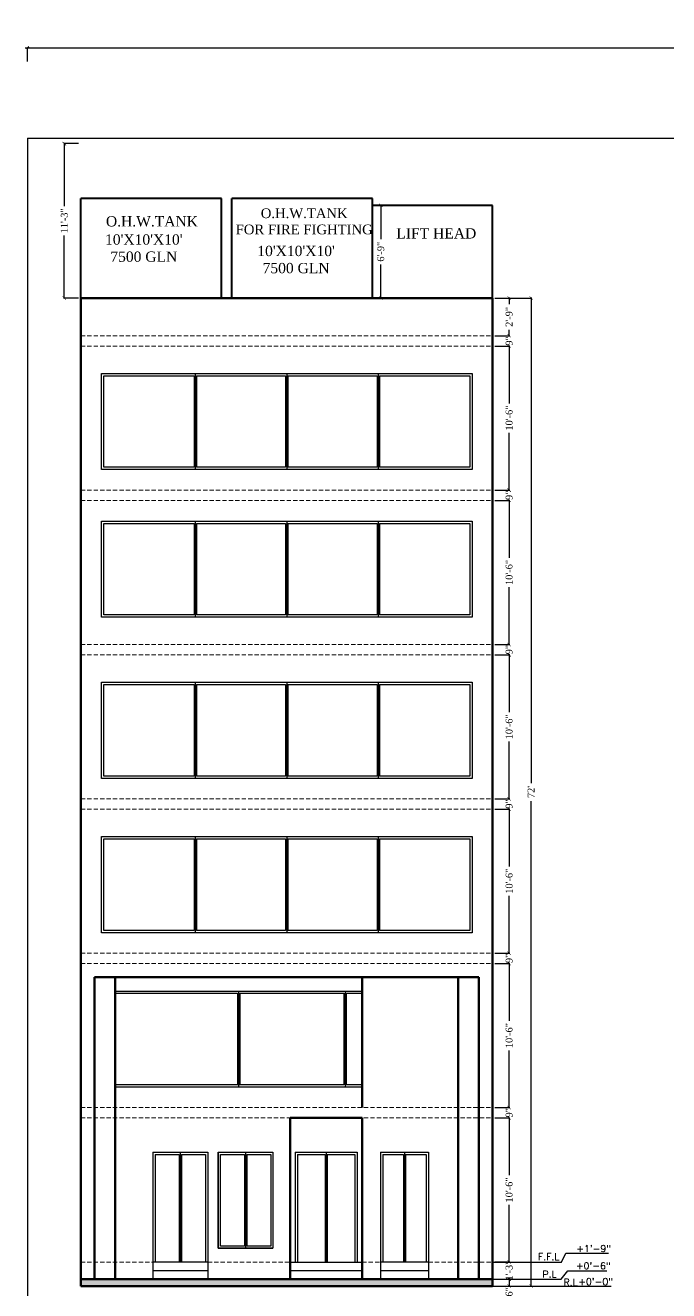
# Model space of a CAD drawing. Header units: inches. Extents: x 137014 to 144844, y -150241 to -148176.
# Drawn here: x 139128 to 139690, y -149378 to -148271 of the extents above; entities that cross this region are included whole.
import ezdxf

# ---------------------------------------------------------------- set-up
doc = ezdxf.new("R2010")
doc.units = ezdxf.units.IN
doc.header["$LTSCALE"] = 15
doc.header["$MEASUREMENT"] = 0
doc.header["$PDMODE"] = 2
doc.linetypes.add('HIDDEN', pattern=[0.375, 0.25, -0.125])
doc.layers.get('0').update_dxf_attribs({"linetype": 'CONTINUOUS'})
doc.layers.get('Defpoints').update_dxf_attribs({"linetype": 'CONTINUOUS'})
for name, color, linetype in [('DIM2', 8, 'CONTINUOUS'), ('dimenion', 8, 'CONTINUOUS'), ('DM', 8, 'CONTINUOUS'), ('door', 74, 'CONTINUOUS'), ('HACH', 8, 'CONTINUOUS'), ('HATCH', 252, 'CONTINUOUS'), ('TEXT', 2, 'CONTINUOUS'), ('window 1', 161, 'CONTINUOUS')]:
    doc.layers.add(name, color=color, linetype=linetype)
for name, color, linetype, lineweight in [('DOTTED', 255, 'HIDDEN', 5), ('WALL', 1, 'CONTINUOUS', 30), ('WALL THIN 2', 211, 'CONTINUOUS', 40), ('WALLS', 1, 'CONTINUOUS', 50)]:
    doc.layers.add(name, color=color, linetype=linetype, lineweight=lineweight)
doc.styles.add('arial', font='times.ttf')
doc.styles.add('ROMANS', font='romans.shx')
doc.styles.add('times', font='times.ttf', dxfattribs={"height": 6})
doc.dimstyles.new('AHSAN', dxfattribs={"dimtxt": 8, "dimasz": 2, "dimexe": 0, "dimexo": 0, "dimgap": 0, "dimtad": 0, "dimdec": 4, "dimzin": 0, "dimdsep": 46, "dimlunit": 4, "dimtxsty": 'ROMANS', "dimblk1": 'OBLIQUE', "dimblk2": 'OBLIQUE', "dimsah": 1, "dimcen": 0, "dimdle": 2, "dimclrd": 256, "dimclre": 256, "dimclrt": 5, "dimadec": 0, "dimazin": 0, "dimtfac": 1, "dimtdec": 4, "dimtofl": 0, "dimtmove": 1, "dimatfit": 3, "dimldrblk": 'OBLIQUE', "dimfxl": 12, "dimfxlon": 1, "dimtolj": 1, "dimtzin": 0, "dimarcsym": 0})
doc.dimstyles.new('NAUMAN', dxfattribs={"dimtxt": 7, "dimasz": 3, "dimexe": 0.5, "dimexo": 2, "dimgap": 3, "dimtad": 0, "dimdec": 1, "dimzin": 0, "dimdsep": 46, "dimlunit": 4, "dimtxsty": 'times', "dimblk1": 'ARCHTICK', "dimblk2": 'ARCHTICK', "dimsah": 1, "dimcen": 0, "dimdle": 0.5, "dimclrd": 256, "dimclre": 256, "dimclrt": 2, "dimadec": 0, "dimazin": 0, "dimtfac": 1, "dimtdec": 1, "dimtix": 1, "dimtofl": 0, "dimtmove": 1, "dimatfit": 3, "dimldrblk": 'ARCHTICK', "dimfxl": 4, "dimtolj": 1, "dimtzin": 0, "dimarcsym": 0})

# ---------------------------------------------------------------- blocks, each defined once
blk = doc.blocks.new('_ARCHTICK')
at = {"color": 0, "linetype": 'ByBlock', "const_width": 0.15}
blk.add_lwpolyline([(-0.5, -0.5), (0.5, 0.5)], dxfattribs=at)
blk = doc.blocks.new('*D1224')
at = {"layer": 'Defpoints', "color": 0, "ltscale": 5, "transparency": 16777216}
for p in [(139161.6, -148374.9), (139176, -148374.9), (139176, -148509.9)]:
    blk.add_point(p, dxfattribs=at)
at = {"layer": 'DIM2', "lineweight": -2, "ltscale": 5, "transparency": 16777216}
for p, q in [((139174, -148374.9), (139161.1, -148374.9)), ((139161.6, -148374.4), (139161.6, -148429.5)), ((139161.6, -148510.4), (139161.6, -148455.3)), ((139174, -148509.9), (139161.1, -148509.9))]:
    blk.add_line(p, q, dxfattribs=at)
at = {"layer": 'DIM2', "lineweight": -2, "ltscale": 5, "transparency": 16777216, "xscale": 3, "yscale": 3, "zscale": 3}
for p, rotation in [((139161.6, -148374.9), 90), ((139161.6, -148509.9), 270)]:
    blk.add_blockref('_ARCHTICK', p, dxfattribs=dict(at, rotation=rotation))
at = {"layer": 'DIM2', "color": 2, "ltscale": 5, "transparency": 16777216, "insert": (139161.6, -148442.4), "char_height": 6, "attachment_point": 5, "rotation": 90, "style": 'times'}
blk.add_mtext('\\A1;11\'-3"', dxfattribs=at)
blk = doc.blocks.new('*D1225')
at = {"layer": 'Defpoints', "color": 0, "ltscale": 5, "transparency": 16777216}
for p in [(139536, -148509.9), (139536, -148542.9), (139550.5, -148542.9)]:
    blk.add_point(p, dxfattribs=at)
at = {"layer": 'DIM2', "lineweight": -2, "ltscale": 5, "transparency": 16777216}
for p, q in [((139538, -148509.9), (139551, -148509.9)), ((139550.5, -148509.4), (139550.5, -148515.3)), ((139550.5, -148543.4), (139550.5, -148537.6)), ((139538, -148542.9), (139551, -148542.9))]:
    blk.add_line(p, q, dxfattribs=at)
at = {"layer": 'DIM2', "lineweight": -2, "ltscale": 5, "transparency": 16777216, "xscale": 3, "yscale": 3, "zscale": 3}
for p, rotation in [((139550.5, -148509.9), 90), ((139550.5, -148542.9), 270)]:
    blk.add_blockref('_ARCHTICK', p, dxfattribs=dict(at, rotation=rotation))
at = {"layer": 'DIM2', "color": 2, "ltscale": 5, "transparency": 16777216, "insert": (139550.5, -148526.4), "char_height": 6, "attachment_point": 5, "rotation": 90, "style": 'times'}
blk.add_mtext('\\A1;2\'-9"', dxfattribs=at)
blk = doc.blocks.new('*D1226')
at = {"layer": 'Defpoints', "color": 0, "ltscale": 5, "transparency": 16777216}
for p in [(139536, -148542.9), (139536, -148551.9), (139550.5, -148551.9)]:
    blk.add_point(p, dxfattribs=at)
at = {"layer": 'DIM2', "lineweight": -2, "ltscale": 5, "transparency": 16777216}
for p, q in [((139538, -148542.9), (139551, -148542.9)), ((139550.5, -148542.9), (139550.5, -148539.9)), ((139538, -148551.9), (139551, -148551.9)), ((139550.5, -148551.9), (139550.5, -148554.9))]:
    blk.add_line(p, q, dxfattribs=at)
at = {"layer": 'DIM2', "lineweight": -2, "ltscale": 5, "transparency": 16777216, "xscale": 3, "yscale": 3, "zscale": 3}
for p, rotation in [((139550.5, -148542.9), 270), ((139550.5, -148551.9), 90)]:
    blk.add_blockref('_ARCHTICK', p, dxfattribs=dict(at, rotation=rotation))
at = {"layer": 'DIM2', "color": 2, "ltscale": 5, "transparency": 16777216, "insert": (139550.5, -148547.4), "char_height": 6, "attachment_point": 5, "rotation": 90, "style": 'times'}
blk.add_mtext('\\A1;9"', dxfattribs=at)
blk = doc.blocks.new('*D1227')
at = {"layer": 'Defpoints', "color": 0, "ltscale": 5, "transparency": 16777216}
for p in [(139536, -148551.9), (139536, -148677.9), (139550.5, -148677.9)]:
    blk.add_point(p, dxfattribs=at)
at = {"layer": 'DIM2', "lineweight": -2, "ltscale": 5, "transparency": 16777216}
for p, q in [((139538, -148551.9), (139551, -148551.9)), ((139550.5, -148551.4), (139550.5, -148602)), ((139550.5, -148678.4), (139550.5, -148627.8)), ((139538, -148677.9), (139551, -148677.9))]:
    blk.add_line(p, q, dxfattribs=at)
at = {"layer": 'DIM2', "lineweight": -2, "ltscale": 5, "transparency": 16777216, "xscale": 3, "yscale": 3, "zscale": 3}
for p, rotation in [((139550.5, -148551.9), 90), ((139550.5, -148677.9), 270)]:
    blk.add_blockref('_ARCHTICK', p, dxfattribs=dict(at, rotation=rotation))
at = {"layer": 'DIM2', "color": 2, "ltscale": 5, "transparency": 16777216, "insert": (139550.5, -148614.9), "char_height": 6, "attachment_point": 5, "rotation": 90, "style": 'times'}
blk.add_mtext('\\A1;10\'-6"', dxfattribs=at)
blk = doc.blocks.new('*D1228')
at = {"layer": 'Defpoints', "color": 0, "ltscale": 5, "transparency": 16777216}
for p in [(139536, -148677.9), (139536, -148686.9), (139550.5, -148686.9)]:
    blk.add_point(p, dxfattribs=at)
at = {"layer": 'DIM2', "lineweight": -2, "ltscale": 5, "transparency": 16777216}
for p, q in [((139538, -148677.9), (139551, -148677.9)), ((139550.5, -148677.9), (139550.5, -148674.9)), ((139538, -148686.9), (139551, -148686.9)), ((139550.5, -148686.9), (139550.5, -148689.9))]:
    blk.add_line(p, q, dxfattribs=at)
at = {"layer": 'DIM2', "lineweight": -2, "ltscale": 5, "transparency": 16777216, "xscale": 3, "yscale": 3, "zscale": 3}
for p, rotation in [((139550.5, -148677.9), 270), ((139550.5, -148686.9), 90)]:
    blk.add_blockref('_ARCHTICK', p, dxfattribs=dict(at, rotation=rotation))
at = {"layer": 'DIM2', "color": 2, "ltscale": 5, "transparency": 16777216, "insert": (139550.5, -148682.4), "char_height": 6, "attachment_point": 5, "rotation": 90, "style": 'times'}
blk.add_mtext('\\A1;9"', dxfattribs=at)
blk = doc.blocks.new('*D1229')
at = {"layer": 'Defpoints', "color": 0, "ltscale": 5, "transparency": 16777216}
for p in [(139536, -148686.9), (139536, -148812.9), (139550.5, -148812.9)]:
    blk.add_point(p, dxfattribs=at)
at = {"layer": 'DIM2', "lineweight": -2, "ltscale": 5, "transparency": 16777216}
for p, q in [((139538, -148686.9), (139551, -148686.9)), ((139550.5, -148686.4), (139550.5, -148737)), ((139550.5, -148813.4), (139550.5, -148762.8)), ((139538, -148812.9), (139551, -148812.9))]:
    blk.add_line(p, q, dxfattribs=at)
at = {"layer": 'DIM2', "lineweight": -2, "ltscale": 5, "transparency": 16777216, "xscale": 3, "yscale": 3, "zscale": 3}
for p, rotation in [((139550.5, -148686.9), 90), ((139550.5, -148812.9), 270)]:
    blk.add_blockref('_ARCHTICK', p, dxfattribs=dict(at, rotation=rotation))
at = {"layer": 'DIM2', "color": 2, "ltscale": 5, "transparency": 16777216, "insert": (139550.5, -148749.9), "char_height": 6, "attachment_point": 5, "rotation": 90, "style": 'times'}
blk.add_mtext('\\A1;10\'-6"', dxfattribs=at)
blk = doc.blocks.new('*D1230')
at = {"layer": 'Defpoints', "color": 0, "ltscale": 5, "transparency": 16777216}
for p in [(139536, -148812.9), (139536, -148821.9), (139550.5, -148821.9)]:
    blk.add_point(p, dxfattribs=at)
at = {"layer": 'DIM2', "lineweight": -2, "ltscale": 5, "transparency": 16777216}
for p, q in [((139538, -148812.9), (139551, -148812.9)), ((139550.5, -148812.9), (139550.5, -148809.9)), ((139538, -148821.9), (139551, -148821.9)), ((139550.5, -148821.9), (139550.5, -148824.9))]:
    blk.add_line(p, q, dxfattribs=at)
at = {"layer": 'DIM2', "lineweight": -2, "ltscale": 5, "transparency": 16777216, "xscale": 3, "yscale": 3, "zscale": 3}
for p, rotation in [((139550.5, -148812.9), 270), ((139550.5, -148821.9), 90)]:
    blk.add_blockref('_ARCHTICK', p, dxfattribs=dict(at, rotation=rotation))
at = {"layer": 'DIM2', "color": 2, "ltscale": 5, "transparency": 16777216, "insert": (139550.5, -148817.4), "char_height": 6, "attachment_point": 5, "rotation": 90, "style": 'times'}
blk.add_mtext('\\A1;9"', dxfattribs=at)
blk = doc.blocks.new('*D1231')
at = {"layer": 'Defpoints', "color": 0, "ltscale": 5, "transparency": 16777216}
for p in [(139536, -148821.9), (139536, -148947.9), (139550.5, -148947.9)]:
    blk.add_point(p, dxfattribs=at)
at = {"layer": 'DIM2', "lineweight": -2, "ltscale": 5, "transparency": 16777216}
for p, q in [((139538, -148821.9), (139551, -148821.9)), ((139550.5, -148821.4), (139550.5, -148872)), ((139550.5, -148948.4), (139550.5, -148897.8)), ((139538, -148947.9), (139551, -148947.9))]:
    blk.add_line(p, q, dxfattribs=at)
at = {"layer": 'DIM2', "lineweight": -2, "ltscale": 5, "transparency": 16777216, "xscale": 3, "yscale": 3, "zscale": 3}
for p, rotation in [((139550.5, -148821.9), 90), ((139550.5, -148947.9), 270)]:
    blk.add_blockref('_ARCHTICK', p, dxfattribs=dict(at, rotation=rotation))
at = {"layer": 'DIM2', "color": 2, "ltscale": 5, "transparency": 16777216, "insert": (139550.5, -148884.9), "char_height": 6, "attachment_point": 5, "rotation": 90, "style": 'times'}
blk.add_mtext('\\A1;10\'-6"', dxfattribs=at)
blk = doc.blocks.new('*D1232')
at = {"layer": 'Defpoints', "color": 0, "ltscale": 5, "transparency": 16777216}
for p in [(139536, -148947.9), (139536, -148956.9), (139550.5, -148956.9)]:
    blk.add_point(p, dxfattribs=at)
at = {"layer": 'DIM2', "lineweight": -2, "ltscale": 5, "transparency": 16777216}
for p, q in [((139550.5, -148947.9), (139550.5, -148944.9)), ((139538, -148947.9), (139551, -148947.9)), ((139538, -148956.9), (139551, -148956.9)), ((139550.5, -148956.9), (139550.5, -148959.9))]:
    blk.add_line(p, q, dxfattribs=at)
at = {"layer": 'DIM2', "lineweight": -2, "ltscale": 5, "transparency": 16777216, "xscale": 3, "yscale": 3, "zscale": 3}
for p, rotation in [((139550.5, -148947.9), 270), ((139550.5, -148956.9), 90)]:
    blk.add_blockref('_ARCHTICK', p, dxfattribs=dict(at, rotation=rotation))
at = {"layer": 'DIM2', "color": 2, "ltscale": 5, "transparency": 16777216, "insert": (139550.5, -148952.4), "char_height": 6, "attachment_point": 5, "rotation": 90, "style": 'times'}
blk.add_mtext('\\A1;9"', dxfattribs=at)
blk = doc.blocks.new('*D1233')
at = {"layer": 'Defpoints', "color": 0, "ltscale": 5, "transparency": 16777216}
for p in [(139536, -148956.9), (139536, -149082.9), (139550.5, -149082.9)]:
    blk.add_point(p, dxfattribs=at)
at = {"layer": 'DIM2', "lineweight": -2, "ltscale": 5, "transparency": 16777216}
for p, q in [((139538, -148956.9), (139551, -148956.9)), ((139550.5, -148956.4), (139550.5, -149007)), ((139550.5, -149083.4), (139550.5, -149032.8)), ((139538, -149082.9), (139551, -149082.9))]:
    blk.add_line(p, q, dxfattribs=at)
at = {"layer": 'DIM2', "lineweight": -2, "ltscale": 5, "transparency": 16777216, "xscale": 3, "yscale": 3, "zscale": 3}
for p, rotation in [((139550.5, -148956.9), 90), ((139550.5, -149082.9), 270)]:
    blk.add_blockref('_ARCHTICK', p, dxfattribs=dict(at, rotation=rotation))
at = {"layer": 'DIM2', "color": 2, "ltscale": 5, "transparency": 16777216, "insert": (139550.5, -149019.9), "char_height": 6, "attachment_point": 5, "rotation": 90, "style": 'times'}
blk.add_mtext('\\A1;10\'-6"', dxfattribs=at)
blk = doc.blocks.new('*D1234')
at = {"layer": 'Defpoints', "color": 0, "ltscale": 5, "transparency": 16777216}
for p in [(139536, -149082.9), (139536, -149091.9), (139550.5, -149091.9)]:
    blk.add_point(p, dxfattribs=at)
at = {"layer": 'DIM2', "lineweight": -2, "ltscale": 5, "transparency": 16777216}
for p, q in [((139550.5, -149082.9), (139550.5, -149079.9)), ((139538, -149082.9), (139551, -149082.9)), ((139538, -149091.9), (139551, -149091.9)), ((139550.5, -149091.9), (139550.5, -149094.9))]:
    blk.add_line(p, q, dxfattribs=at)
at = {"layer": 'DIM2', "lineweight": -2, "ltscale": 5, "transparency": 16777216, "xscale": 3, "yscale": 3, "zscale": 3}
for p, rotation in [((139550.5, -149082.9), 270), ((139550.5, -149091.9), 90)]:
    blk.add_blockref('_ARCHTICK', p, dxfattribs=dict(at, rotation=rotation))
at = {"layer": 'DIM2', "color": 2, "ltscale": 5, "transparency": 16777216, "insert": (139550.5, -149087.4), "char_height": 6, "attachment_point": 5, "rotation": 90, "style": 'times'}
blk.add_mtext('\\A1;9"', dxfattribs=at)
blk = doc.blocks.new('*D1235')
at = {"layer": 'Defpoints', "color": 0, "ltscale": 5, "transparency": 16777216}
for p in [(139536, -149091.9), (139536, -149217.9), (139550.5, -149217.9)]:
    blk.add_point(p, dxfattribs=at)
at = {"layer": 'DIM2', "lineweight": -2, "ltscale": 5, "transparency": 16777216}
for p, q in [((139550.5, -149091.4), (139550.5, -149142)), ((139538, -149091.9), (139551, -149091.9)), ((139550.5, -149218.4), (139550.5, -149167.8)), ((139538, -149217.9), (139551, -149217.9))]:
    blk.add_line(p, q, dxfattribs=at)
at = {"layer": 'DIM2', "lineweight": -2, "ltscale": 5, "transparency": 16777216, "xscale": 3, "yscale": 3, "zscale": 3}
for p, rotation in [((139550.5, -149091.9), 90), ((139550.5, -149217.9), 270)]:
    blk.add_blockref('_ARCHTICK', p, dxfattribs=dict(at, rotation=rotation))
at = {"layer": 'DIM2', "color": 2, "ltscale": 5, "transparency": 16777216, "insert": (139550.5, -149154.9), "char_height": 6, "attachment_point": 5, "rotation": 90, "style": 'times'}
blk.add_mtext('\\A1;10\'-6"', dxfattribs=at)
blk = doc.blocks.new('*D1236')
at = {"layer": 'Defpoints', "color": 0, "ltscale": 5, "transparency": 16777216}
for p in [(139536, -149217.9), (139536, -149226.9), (139550.5, -149226.9)]:
    blk.add_point(p, dxfattribs=at)
at = {"layer": 'DIM2', "lineweight": -2, "ltscale": 5, "transparency": 16777216}
for p, q in [((139538, -149217.9), (139551, -149217.9)), ((139550.5, -149217.9), (139550.5, -149214.9)), ((139538, -149226.9), (139551, -149226.9)), ((139550.5, -149226.9), (139550.5, -149229.9))]:
    blk.add_line(p, q, dxfattribs=at)
at = {"layer": 'DIM2', "lineweight": -2, "ltscale": 5, "transparency": 16777216, "xscale": 3, "yscale": 3, "zscale": 3}
for p, rotation in [((139550.5, -149217.9), 270), ((139550.5, -149226.9), 90)]:
    blk.add_blockref('_ARCHTICK', p, dxfattribs=dict(at, rotation=rotation))
at = {"layer": 'DIM2', "color": 2, "ltscale": 5, "transparency": 16777216, "insert": (139550.5, -149222.4), "char_height": 6, "attachment_point": 5, "rotation": 90, "style": 'times'}
blk.add_mtext('\\A1;9"', dxfattribs=at)
blk = doc.blocks.new('*D1237')
at = {"layer": 'Defpoints', "color": 0, "ltscale": 5, "transparency": 16777216}
for p in [(139536, -149226.9), (139536, -149352.9), (139550.5, -149352.9)]:
    blk.add_point(p, dxfattribs=at)
at = {"layer": 'DIM2', "lineweight": -2, "ltscale": 5, "transparency": 16777216}
for p, q in [((139538, -149226.9), (139551, -149226.9)), ((139550.5, -149226.4), (139550.5, -149277)), ((139550.5, -149353.4), (139550.5, -149302.8)), ((139538, -149352.9), (139551, -149352.9))]:
    blk.add_line(p, q, dxfattribs=at)
at = {"layer": 'DIM2', "lineweight": -2, "ltscale": 5, "transparency": 16777216, "xscale": 3, "yscale": 3, "zscale": 3}
for p, rotation in [((139550.5, -149226.9), 90), ((139550.5, -149352.9), 270)]:
    blk.add_blockref('_ARCHTICK', p, dxfattribs=dict(at, rotation=rotation))
at = {"layer": 'DIM2', "color": 2, "ltscale": 5, "transparency": 16777216, "insert": (139550.5, -149289.9), "char_height": 6, "attachment_point": 5, "rotation": 90, "style": 'times'}
blk.add_mtext('\\A1;10\'-6"', dxfattribs=at)
blk = doc.blocks.new('*D1238')
at = {"layer": 'Defpoints', "color": 0, "ltscale": 5, "transparency": 16777216}
for p in [(139536, -149352.9), (139536, -149367.9), (139550.5, -149367.9)]:
    blk.add_point(p, dxfattribs=at)
at = {"layer": 'DIM2', "lineweight": -2, "ltscale": 5, "transparency": 16777216}
for p, q in [((139538, -149352.9), (139551, -149352.9)), ((139550.5, -149352.9), (139550.5, -149349.9)), ((139538, -149367.9), (139551, -149367.9)), ((139550.5, -149367.9), (139550.5, -149370.9))]:
    blk.add_line(p, q, dxfattribs=at)
at = {"layer": 'DIM2', "lineweight": -2, "ltscale": 5, "transparency": 16777216, "xscale": 3, "yscale": 3, "zscale": 3}
for p, rotation in [((139550.5, -149352.9), 270), ((139550.5, -149367.9), 90)]:
    blk.add_blockref('_ARCHTICK', p, dxfattribs=dict(at, rotation=rotation))
at = {"layer": 'DIM2', "color": 2, "ltscale": 5, "transparency": 16777216, "insert": (139550.5, -149360.4), "char_height": 6, "attachment_point": 5, "rotation": 90, "style": 'times'}
blk.add_mtext('\\A1;1\'-3"', dxfattribs=at)
blk = doc.blocks.new('*D1239')
at = {"layer": 'Defpoints', "color": 0, "ltscale": 5, "transparency": 16777216}
for p in [(139536, -149367.9), (139536, -149373.9), (139550.5, -149373.9)]:
    blk.add_point(p, dxfattribs=at)
at = {"layer": 'DIM2', "lineweight": -2, "ltscale": 5, "transparency": 16777216}
for p, q in [((139538, -149367.9), (139551, -149367.9)), ((139550.5, -149367.4), (139550.5, -149374.4)), ((139538, -149373.9), (139551, -149373.9))]:
    blk.add_line(p, q, dxfattribs=at)
at = {"layer": 'DIM2', "lineweight": -2, "ltscale": 5, "transparency": 16777216, "xscale": 3, "yscale": 3, "zscale": 3}
for p, rotation in [((139550.5, -149367.9), 90), ((139550.5, -149373.9), 270)]:
    blk.add_blockref('_ARCHTICK', p, dxfattribs=dict(at, rotation=rotation))
at = {"layer": 'DIM2', "color": 2, "ltscale": 5, "transparency": 16777216, "insert": (139550.5, -149379), "char_height": 6, "attachment_point": 5, "rotation": 90, "style": 'times'}
blk.add_mtext('\\A1;6"', dxfattribs=at)
blk = doc.blocks.new('*D1240')
at = {"layer": 'Defpoints', "color": 0, "ltscale": 5, "transparency": 16777216}
for p in [(139536, -148509.9), (139569.7, -148509.9), (139536, -149373.9)]:
    blk.add_point(p, dxfattribs=at)
at = {"layer": 'DIM2', "lineweight": -2, "ltscale": 5, "transparency": 16777216}
for p, q in [((139538, -148509.9), (139570.2, -148509.9)), ((139569.7, -148509.4), (139569.7, -148934.1)), ((139569.7, -149374.4), (139569.7, -148949.8)), ((139538, -149373.9), (139570.2, -149373.9))]:
    blk.add_line(p, q, dxfattribs=at)
at = {"layer": 'DIM2', "lineweight": -2, "ltscale": 5, "transparency": 16777216, "xscale": 3, "yscale": 3, "zscale": 3}
for p, rotation in [((139569.7, -148509.9), 90), ((139569.7, -149373.9), 270)]:
    blk.add_blockref('_ARCHTICK', p, dxfattribs=dict(at, rotation=rotation))
at = {"layer": 'DIM2', "color": 2, "ltscale": 5, "transparency": 16777216, "insert": (139569.7, -148941.9), "char_height": 6, "attachment_point": 5, "rotation": 90, "style": 'times'}
blk.add_mtext("\\A1;72'", dxfattribs=at)
blk = doc.blocks.new('*D1241')
at = {"layer": 'Defpoints', "color": 0, "ltscale": 5, "transparency": 16777216}
for p in [(139451.3, -148428.9), (139438.3, -148509.9), (139451.3, -148509.9)]:
    blk.add_point(p, dxfattribs=at)
at = {"layer": 'DIM2', "lineweight": -2, "ltscale": 5, "transparency": 16777216}
for p, q in [((139449.3, -148428.9), (139437.8, -148428.9)), ((139438.3, -148428.4), (139438.3, -148458.4)), ((139438.3, -148510.4), (139438.3, -148480.5)), ((139449.3, -148509.9), (139437.8, -148509.9))]:
    blk.add_line(p, q, dxfattribs=at)
at = {"layer": 'DIM2', "lineweight": -2, "ltscale": 5, "transparency": 16777216, "xscale": 3, "yscale": 3, "zscale": 3}
for p, rotation in [((139438.3, -148428.9), 90), ((139438.3, -148509.9), 270)]:
    blk.add_blockref('_ARCHTICK', p, dxfattribs=dict(at, rotation=rotation))
at = {"layer": 'DIM2', "color": 2, "ltscale": 5, "transparency": 16777216, "insert": (139438.3, -148469.4), "char_height": 6, "attachment_point": 5, "rotation": 90, "style": 'times'}
blk.add_mtext('\\A1;6\'-9"', dxfattribs=at)
blk = doc.blocks.new('_OBLIQUE')
at = {"color": 0, "linetype": 'ByBlock'}
blk.add_line((-0.5, -0.5), (0.5, 0.5), dxfattribs=at)
blk = doc.blocks.new('*D1336')
at = {"layer": 'Defpoints', "color": 0, "ltscale": 5, "transparency": 16777216}
for p in [(141865.5, -148291.1), (139129.5, -148370.1), (141865.5, -148370.1)]:
    blk.add_point(p, dxfattribs=at)
at = {"layer": 'HACH', "lineweight": -2, "ltscale": 5, "transparency": 16777216}
for p, q in [((139127.5, -148291.1), (140313.9, -148291.1)), ((139129.5, -148303.1), (139129.5, -148291.1)), ((141867.5, -148291.1), (140681.1, -148291.1)), ((141865.5, -148303.1), (141865.5, -148291.1))]:
    blk.add_line(p, q, dxfattribs=at)
at = {"layer": 'HACH', "lineweight": -2, "ltscale": 5, "transparency": 16777216, "xscale": 2, "yscale": 2, "zscale": 2, "rotation": 180}
blk.add_blockref('_OBLIQUE', (139129.5, -148291.1), dxfattribs=at)
at = {"layer": 'HACH', "lineweight": -2, "ltscale": 5, "transparency": 16777216, "xscale": 2, "yscale": 2, "zscale": 2}
blk.add_blockref('_OBLIQUE', (141865.5, -148291.1), dxfattribs=at)
at = {"layer": 'HACH', "color": 5, "ltscale": 5, "transparency": 16777216, "insert": (140497.5, -148291.1), "char_height": 30, "attachment_point": 5, "style": 'ROMANS'}
blk.add_mtext("\\A1;28.25----228'", dxfattribs=at)

msp = doc.modelspace()

# ---------------------------------------------------------------- hatches: boundary and pattern name
at = {"layer": 'HATCH', "ltscale": 5}
h = msp.add_hatch(color=256, dxfattribs=at)
h.dxf.hatch_style = 1
h.paths.add_polyline_path([(139536.03884, -149367.93714), (139176.03884, -149367.93714), (139176.03884, -149373.93714), (139536.03884, -149373.93714)])

# ---------------------------------------------------------------- linework, layer by layer
at = {"layer": 'dimenion', "ltscale": 5}
for p, q in [((139596.17482, -149352.93714), (139599.97817, -149345.1861)), ((139599.97817, -149345.1861), (139637.26673, -149345.1861)), ((139595.88397, -149367.93714), (139601.69728, -149360.70093)), ((139601.69728, -149360.70093), (139635.7942, -149360.70093))]:
    msp.add_line(p, q, dxfattribs=at)
at = {"layer": 'DM'}
for p, q in [((139536.03884, -149352.93714), (139596.17482, -149352.93714)), ((139536.03884, -149367.93714), (139595.88397, -149367.93714)), ((139536.03884, -149373.93714), (139639.7726, -149373.93714))]:
    msp.add_line(p, q, dxfattribs=at)
at = {"layer": 'door', "ltscale": 5}
for p, q in [((139239.03884, -149256.93714), (139287.03884, -149256.93714)), ((139239.03884, -149256.93714), (139239.03884, -149352.93714)), ((139263.03884, -149256.93714), (139263.03884, -149352.93714)), ((139287.03884, -149256.93714), (139287.03884, -149352.93714)), ((139363.53884, -149256.93714), (139417.56125, -149256.93714)), ((139363.53884, -149256.93714), (139363.53884, -149352.93714)), ((139390.55005, -149256.93714), (139390.55005, -149352.93714)), ((139417.56125, -149256.93714), (139417.56125, -149352.93714)), ((139438.02629, -149256.93714), (139480.02629, -149256.93714)), ((139438.02629, -149256.93714), (139438.02629, -149352.93714)), ((139459.02629, -149256.93714), (139459.02629, -149352.93714)), ((139480.02629, -149256.93714), (139480.02629, -149352.93714)), ((139241.03884, -149258.93714), (139262.03884, -149258.93714)), ((139241.03884, -149258.93714), (139241.03884, -149352.93714)), ((139262.03884, -149258.93714), (139262.03884, -149352.93714)), ((139264.03884, -149258.93714), (139285.03884, -149258.93714)), ((139264.03884, -149258.93714), (139264.03884, -149352.93714)), ((139285.03884, -149258.93714), (139285.03884, -149352.93714)), ((139365.53884, -149258.93714), (139389.55005, -149258.93714)), ((139365.53884, -149258.93714), (139365.53884, -149352.93714)), ((139389.55005, -149258.93714), (139389.55005, -149352.93714)), ((139391.55005, -149258.93714), (139415.56125, -149258.93714)), ((139391.55005, -149258.93714), (139391.55005, -149352.93714)), ((139415.56125, -149258.93714), (139415.56125, -149352.93714)), ((139440.02629, -149258.93714), (139458.02629, -149258.93714)), ((139440.02629, -149258.93714), (139440.02629, -149352.93714)), ((139458.02629, -149258.93714), (139458.02629, -149352.93714)), ((139460.02629, -149258.93714), (139478.02629, -149258.93714)), ((139460.02629, -149258.93714), (139460.02629, -149352.93714)), ((139478.02629, -149258.93714), (139478.02629, -149352.93714)), ((139287.03884, -149352.93714), (139239.03884, -149352.93714)), ((139239.03884, -149352.93714), (139239.03884, -149367.93714)), ((139287.03884, -149352.93714), (139287.03884, -149367.93714)), ((139359.03884, -149352.93714), (139422.03884, -149352.93714)), ((139480.02629, -149352.93714), (139438.02629, -149352.93714)), ((139438.02629, -149352.93714), (139438.02629, -149367.93714)), ((139480.02629, -149352.93714), (139480.02629, -149367.93714)), ((139239.03884, -149360.43714), (139287.03884, -149360.43714)), ((139359.03884, -149360.43714), (139422.03884, -149360.43714)), ((139438.02629, -149360.43714), (139480.02629, -149360.43714))]:
    msp.add_line(p, q, dxfattribs=at)
at = {"layer": 'DOTTED'}
for p, q in [((139176.03884, -148542.93714), (139536.03884, -148542.93714)), ((139176.03884, -148551.93714), (139536.03884, -148551.93714)), ((139176.03884, -148677.93714), (139536.03884, -148677.93714)), ((139176.03884, -148686.93714), (139536.03884, -148686.93714)), ((139176.03884, -148812.93714), (139536.03884, -148812.93714)), ((139176.03884, -148821.93714), (139536.03884, -148821.93714)), ((139176.03884, -148947.93714), (139536.03884, -148947.93714)), ((139176.03884, -148956.93714), (139536.03884, -148956.93714)), ((139176.03884, -149082.93714), (139536.03884, -149082.93714)), ((139176.03884, -149091.93714), (139536.03884, -149091.93714)), ((139176.03884, -149217.93714), (139536.03884, -149217.93714)), ((139176.03884, -149226.93714), (139536.03884, -149226.93714)), ((139176.03884, -149352.93714), (139239.03884, -149352.93714)), ((139287.03884, -149352.93714), (139359.03884, -149352.93714)), ((139422.03884, -149352.93714), (139438.02629, -149352.93714)), ((139480.02629, -149352.93714), (139536.03884, -149352.93714))]:
    msp.add_line(p, q, dxfattribs=at)
at = {"layer": 'WALL'}
msp.add_line((139129.51063, -148370.08812), (141865.51063, -148370.08812), dxfattribs=at)
at = {"layer": 'WALL', "ltscale": 3}
msp.add_line((139129.51063, -148370.08812), (139129.51063, -150221.08812), dxfattribs=at)
at = {"layer": 'WALL THIN 2', "ltscale": 5}
for p, q in [((139176.03884, -148509.93714), (139176.03884, -148422.93714)), ((139299.03884, -148422.93714), (139176.03884, -148422.93714)), ((139299.03884, -148509.93714), (139299.03884, -148422.93714)), ((139308.03884, -148509.93714), (139308.03884, -148422.93714)), ((139431.03884, -148422.93714), (139308.03884, -148422.93714)), ((139431.03884, -148509.93714), (139431.03884, -148422.93714)), ((139536.03884, -148428.93714), (139431.03884, -148428.93714)), ((139536.03884, -148509.93714), (139536.03884, -148428.93714))]:
    msp.add_line(p, q, dxfattribs=at)
at = {"layer": 'WALLS', "ltscale": 5}
for p, q in [((139176.03884, -149373.93714), (139176.03884, -148509.93714)), ((139176.03884, -148509.93714), (139536.03884, -148509.93714)), ((139536.03884, -149373.93714), (139536.03884, -148509.93714)), ((139188.03884, -149103.93714), (139524.03884, -149103.93714)), ((139188.03884, -149367.93714), (139188.03884, -149103.93714)), ((139206.03884, -149367.93714), (139206.03884, -149103.93714)), ((139422.03884, -149103.93714), (139422.03884, -149217.93714)), ((139506.03884, -149367.93714), (139506.03884, -149103.93714)), ((139524.03884, -149367.93714), (139524.03884, -149103.93714)), ((139359.03884, -149367.93714), (139359.03884, -149226.93714)), ((139359.03884, -149226.93714), (139422.03884, -149226.93714)), ((139422.03884, -149226.93714), (139422.03884, -149367.93714)), ((139176.03884, -149367.93714), (139536.03884, -149367.93714)), ((139176.03884, -149373.93714), (139536.03884, -149373.93714))]:
    msp.add_line(p, q, dxfattribs=at)
at = {"layer": 'window 1', "ltscale": 5}
for p, q in [((139194.03884, -148575.93714), (139518.03884, -148575.93714)), ((139194.03884, -148659.93714), (139194.03884, -148575.93714)), ((139196.03884, -148577.93714), (139275.03884, -148577.93714)), ((139196.03884, -148657.93714), (139196.03884, -148577.93714)), ((139275.03884, -148577.93714), (139275.03884, -148657.93714)), ((139276.03884, -148575.93714), (139276.03884, -148659.93714)), ((139277.03884, -148577.93714), (139355.03884, -148577.93714)), ((139277.03884, -148577.93714), (139277.03884, -148657.93714)), ((139355.03884, -148577.93714), (139355.03884, -148657.93714)), ((139356.03884, -148575.93714), (139356.03884, -148659.93714)), ((139357.03884, -148577.93714), (139435.03884, -148577.93714)), ((139357.03884, -148577.93714), (139357.03884, -148657.93714)), ((139435.03884, -148577.93714), (139435.03884, -148657.93714)), ((139436.03884, -148575.93714), (139436.03884, -148659.93714)), ((139437.03884, -148577.93714), (139516.03884, -148577.93714)), ((139437.03884, -148577.93714), (139437.03884, -148657.93714)), ((139516.03884, -148577.93714), (139516.03884, -148657.93714)), ((139518.03884, -148575.93714), (139518.03884, -148659.93714)), ((139275.03884, -148657.93714), (139196.03884, -148657.93714)), ((139355.03884, -148657.93714), (139277.03884, -148657.93714)), ((139435.03884, -148657.93714), (139357.03884, -148657.93714)), ((139516.03884, -148657.93714), (139437.03884, -148657.93714)), ((139518.03884, -148659.93714), (139194.03884, -148659.93714)), ((139194.03884, -148704.93714), (139518.03884, -148704.93714)), ((139194.03884, -148788.93714), (139194.03884, -148704.93714)), ((139196.03884, -148706.93714), (139275.03884, -148706.93714)), ((139196.03884, -148786.93714), (139196.03884, -148706.93714)), ((139275.03884, -148706.93714), (139275.03884, -148786.93714)), ((139276.03884, -148704.93714), (139276.03884, -148788.93714)), ((139277.03884, -148706.93714), (139355.03884, -148706.93714)), ((139277.03884, -148706.93714), (139277.03884, -148786.93714)), ((139355.03884, -148706.93714), (139355.03884, -148786.93714)), ((139356.03884, -148704.93714), (139356.03884, -148788.93714)), ((139357.03884, -148706.93714), (139435.03884, -148706.93714)), ((139357.03884, -148706.93714), (139357.03884, -148786.93714)), ((139435.03884, -148706.93714), (139435.03884, -148786.93714)), ((139436.03884, -148704.93714), (139436.03884, -148788.93714)), ((139437.03884, -148706.93714), (139516.03884, -148706.93714)), ((139437.03884, -148706.93714), (139437.03884, -148786.93714)), ((139516.03884, -148706.93714), (139516.03884, -148786.93714)), ((139518.03884, -148704.93714), (139518.03884, -148788.93714)), ((139518.03884, -148788.93714), (139194.03884, -148788.93714)), ((139275.03884, -148786.93714), (139196.03884, -148786.93714)), ((139355.03884, -148786.93714), (139277.03884, -148786.93714)), ((139435.03884, -148786.93714), (139357.03884, -148786.93714)), ((139516.03884, -148786.93714), (139437.03884, -148786.93714)), ((139194.03884, -148845.93714), (139518.03884, -148845.93714)), ((139194.03884, -148929.93714), (139194.03884, -148845.93714)), ((139196.03884, -148847.93714), (139275.03884, -148847.93714)), ((139196.03884, -148927.93714), (139196.03884, -148847.93714)), ((139275.03884, -148847.93714), (139275.03884, -148927.93714)), ((139276.03884, -148845.93714), (139276.03884, -148929.93714)), ((139277.03884, -148847.93714), (139355.03884, -148847.93714)), ((139277.03884, -148847.93714), (139277.03884, -148927.93714)), ((139355.03884, -148847.93714), (139355.03884, -148927.93714)), ((139356.03884, -148845.93714), (139356.03884, -148929.93714)), ((139357.03884, -148847.93714), (139435.03884, -148847.93714)), ((139357.03884, -148847.93714), (139357.03884, -148927.93714)), ((139435.03884, -148847.93714), (139435.03884, -148927.93714)), ((139436.03884, -148845.93714), (139436.03884, -148929.93714)), ((139437.03884, -148847.93714), (139516.03884, -148847.93714)), ((139437.03884, -148847.93714), (139437.03884, -148927.93714)), ((139516.03884, -148847.93714), (139516.03884, -148927.93714)), ((139518.03884, -148845.93714), (139518.03884, -148929.93714)), ((139518.03884, -148929.93714), (139194.03884, -148929.93714)), ((139275.03884, -148927.93714), (139196.03884, -148927.93714)), ((139355.03884, -148927.93714), (139277.03884, -148927.93714)), ((139435.03884, -148927.93714), (139357.03884, -148927.93714)), ((139516.03884, -148927.93714), (139437.03884, -148927.93714)), ((139194.03884, -148980.93714), (139518.03884, -148980.93714)), ((139194.03884, -149064.93714), (139194.03884, -148980.93714)), ((139196.03884, -148982.93714), (139275.03884, -148982.93714)), ((139196.03884, -149062.93714), (139196.03884, -148982.93714)), ((139275.03884, -148982.93714), (139275.03884, -149062.93714)), ((139276.03884, -148980.93714), (139276.03884, -149064.93714)), ((139277.03884, -148982.93714), (139355.03884, -148982.93714)), ((139277.03884, -148982.93714), (139277.03884, -149062.93714)), ((139355.03884, -148982.93714), (139355.03884, -149062.93714)), ((139356.03884, -148980.93714), (139356.03884, -149064.93714)), ((139357.03884, -148982.93714), (139435.03884, -148982.93714)), ((139357.03884, -148982.93714), (139357.03884, -149062.93714)), ((139435.03884, -148982.93714), (139435.03884, -149062.93714)), ((139436.03884, -148980.93714), (139436.03884, -149064.93714)), ((139437.03884, -148982.93714), (139516.03884, -148982.93714)), ((139437.03884, -148982.93714), (139437.03884, -149062.93714)), ((139516.03884, -148982.93714), (139516.03884, -149062.93714)), ((139518.03884, -148980.93714), (139518.03884, -149064.93714)), ((139518.03884, -149064.93714), (139194.03884, -149064.93714)), ((139275.03884, -149062.93714), (139196.03884, -149062.93714)), ((139355.03884, -149062.93714), (139277.03884, -149062.93714)), ((139435.03884, -149062.93714), (139357.03884, -149062.93714)), ((139516.03884, -149062.93714), (139437.03884, -149062.93714)), ((139206.03884, -149115.93714), (139422.03884, -149115.93714)), ((139313.03884, -149117.93714), (139313.03884, -149197.93714)), ((139314.03884, -149115.93714), (139314.03884, -149199.93714)), ((139315.03884, -149117.93714), (139315.03884, -149197.93714)), ((139406.03884, -149117.93714), (139406.03884, -149197.93714)), ((139407.03884, -149115.93714), (139407.03884, -149199.93714)), ((139408.03884, -149117.93714), (139408.03884, -149197.93714)), ((139422.03884, -149199.93714), (139206.03884, -149199.93714)), ((139296.03884, -149256.93714), (139296.03884, -149340.93714)), ((139320.03884, -149256.93714), (139320.03884, -149340.93714)), ((139344.03884, -149256.93714), (139344.03884, -149340.93714)), ((139319.03884, -149258.93714), (139319.03884, -149338.93714)), ((139321.03884, -149258.93714), (139321.03884, -149338.93714))]:
    msp.add_line(p, q, dxfattribs=at)
at = {"layer": 'window 1'}
for p, q in [((139296.03884, -149256.93714), (139344.03884, -149256.93714)), ((139296.03884, -149340.93714), (139344.03884, -149340.93714))]:
    msp.add_line(p, q, dxfattribs=at)
at = {"layer": 'window 1', "ltscale": 5}
for points in [[(139206.03884, -149117.93714), (139313.03884, -149117.93714)], [(139315.03884, -149117.93714), (139406.03884, -149117.93714)], [(139408.03884, -149117.93714), (139422.03884, -149117.93714)], [(139406.03884, -149197.93714), (139206.03884, -149197.93714)], [(139422.03884, -149197.93714), (139408.03884, -149197.93714)], [(139319.03884, -149338.93714), (139298.03884, -149338.93714), (139298.03884, -149258.93714), (139319.03884, -149258.93714)], [(139321.03884, -149258.93714), (139342.03884, -149258.93714), (139342.03884, -149338.93714), (139321.03884, -149338.93714)]]:
    msp.add_lwpolyline(points, dxfattribs=at)
msp.add_lwpolyline([(139296.03884, -149256.93714), (139344.03884, -149256.93714), (139344.03884, -149340.93714), (139296.03884, -149340.93714)], close=True, dxfattribs=at)

# ---------------------------------------------------------------- texts
at = {"layer": 'TEXT', "color": 7, "lineweight": 25, "attachment_point": 5, "style": 'arial'}
for s, insert, char_height in [('\\A1;O.H.W.TANK', (139238.20852, -148442.8947), 9), ('\\A1;O.H.W.TANK\\PFOR FIRE FIGHTING', (139371.33062, -148442.8947), 8.5), ('\\A1;LIFT HEAD', (139486.82201, -148453.36725), 9), ("10'X10'X10'\\P7500 GLN", (139231.0994, -148466.29153), 9), ("10'X10'X10'\\P7500 GLN", (139364.2215, -148476.29153), 9)]:
    msp.add_mtext(s, dxfattribs=dict(at, insert=insert, char_height=char_height))
at = {"layer": 'TEXT', "ltscale": 5, "char_height": 6, "width": 9.6104402, "attachment_point": 4, "style": 'ROMANS'}
for s, insert in [('F.F.L', (139575.67401, -149348.25057)), ('+1\'-9"', (139609.24328, -149341.14354)), ('+0\'-6"', (139608.85581, -149356.26146)), ('P.L', (139579.5802, -149363.57492)), ('R.L', (139598.14374, -149370.72259)), ('+0\'-0"', (139610.95773, -149370.03498))]:
    msp.add_mtext(s, dxfattribs=dict(at, insert=insert))

# ---------------------------------------------------------------- dimensions: what is measured, and where the dimension line sits
at = {"layer": 'DIM2', "ltscale": 5}
for p1, p2, distance, picture, middle in [((139176.03884, -148509.93714), (139176.03884, -148374.93714), 14.47083, '*D1224', (139161.56801, -148442.43714)), ((139451.3371, -148428.93714), (139451.3371, -148509.93714), -12.99345, '*D1241', (139438.34366, -148469.43714)), ((139536.03884, -148509.93714), (139536.03884, -148542.93714), 14.47083, '*D1225', (139550.50967, -148526.43714)), ((139536.03884, -148542.93714), (139536.03884, -148551.93714), 14.47083, '*D1226', (139550.50967, -148547.43714)), ((139536.03884, -148551.93714), (139536.03884, -148677.93714), 14.47083, '*D1227', (139550.50967, -148614.93714))]:
    dim = msp.add_aligned_dim(p1=p1, p2=p2, distance=distance, dimstyle='NAUMAN', dxfattribs=at)
    dim.commit()
    dim.dimension.update_dxf_attribs({"geometry": picture, "text_midpoint": middle})
for base, p1, p2, picture, middle in [((139569.74427, -148509.93714), (139536.03884, -149373.93714), (139536.03884, -148509.93714), '*D1240', (139569.74427, -148941.93714)), ((139550.50967, -148686.93714), (139536.03884, -148677.93714), (139536.03884, -148686.93714), '*D1228', (139550.50967, -148682.43714)), ((139550.50967, -148812.93714), (139536.03884, -148686.93714), (139536.03884, -148812.93714), '*D1229', (139550.50967, -148749.93714)), ((139550.50967, -148821.93714), (139536.03884, -148812.93714), (139536.03884, -148821.93714), '*D1230', (139550.50967, -148817.43714)), ((139550.50967, -148947.93714), (139536.03884, -148821.93714), (139536.03884, -148947.93714), '*D1231', (139550.50967, -148884.93714)), ((139550.50967, -148956.93714), (139536.03884, -148947.93714), (139536.03884, -148956.93714), '*D1232', (139550.50967, -148952.43714)), ((139550.50967, -149082.93714), (139536.03884, -148956.93714), (139536.03884, -149082.93714), '*D1233', (139550.50967, -149019.93714)), ((139550.50967, -149091.93714), (139536.03884, -149082.93714), (139536.03884, -149091.93714), '*D1234', (139550.50967, -149087.43714)), ((139550.50967, -149217.93714), (139536.03884, -149091.93714), (139536.03884, -149217.93714), '*D1235', (139550.50967, -149154.93714)), ((139550.50967, -149226.93714), (139536.03884, -149217.93714), (139536.03884, -149226.93714), '*D1236', (139550.50967, -149222.43714)), ((139550.50967, -149352.93714), (139536.03884, -149226.93714), (139536.03884, -149352.93714), '*D1237', (139550.50967, -149289.93714)), ((139550.50967, -149367.93714), (139536.03884, -149352.93714), (139536.03884, -149367.93714), '*D1238', (139550.50967, -149360.43714))]:
    dim = msp.add_linear_dim(base=base, p1=p1, p2=p2, angle=90, dimstyle='NAUMAN', dxfattribs=at)
    dim.commit()
    dim.dimension.update_dxf_attribs({"geometry": picture, "text_midpoint": middle})
dim = msp.add_linear_dim(base=(139550.50967, -149373.93714), p1=(139536.03884, -149367.93714), p2=(139536.03884, -149373.93714), angle=90, dimstyle='NAUMAN', dxfattribs=at)
dim.commit()
dim.dimension.update_dxf_attribs({"geometry": '*D1239', "text_midpoint": (139550.50967, -149379.04116), "dimtype": 160})
at = {"layer": 'HACH', "ltscale": 5}
dim = msp.add_aligned_dim(p1=(139129.51063, -148370.08812), p2=(141865.51063, -148370.08812), distance=78.99985, text='28.25----<>', dimstyle='AHSAN', override={"dimtxt": 30}, dxfattribs=at)
dim.commit()
dim.dimension.update_dxf_attribs({"geometry": '*D1336', "text_midpoint": (140497.51063, -148291.08827)})

doc.saveas('drawing.dxf')
